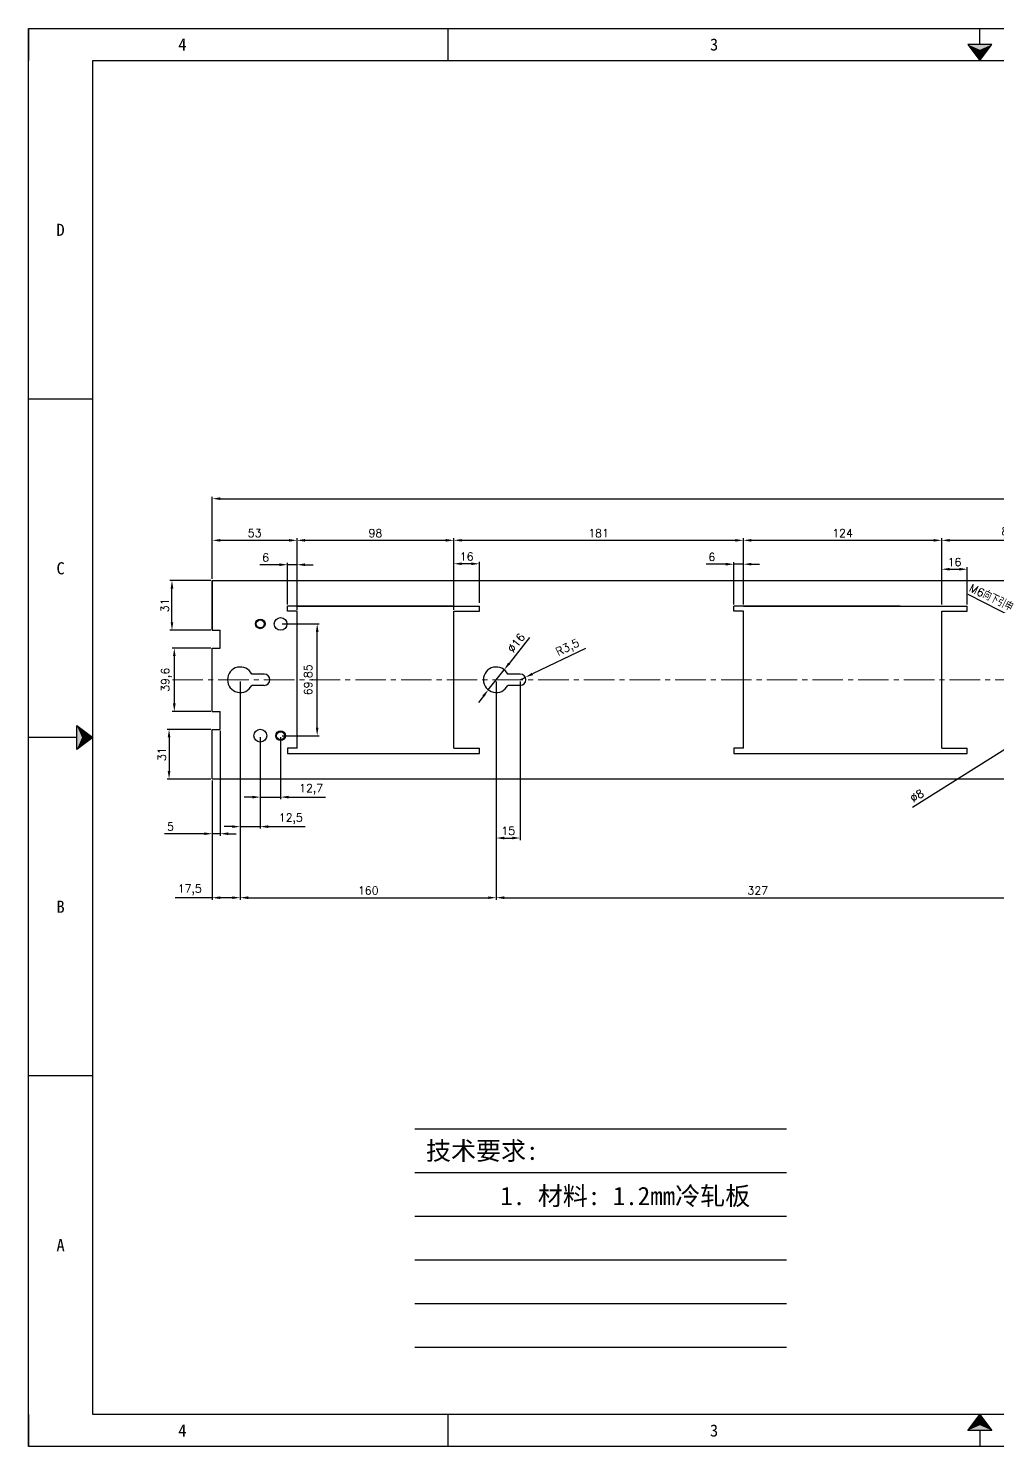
# Model space of a CAD drawing. Header units: millimetres. Extents: x -13830 to 10007, y -16942 to 55335.
# Drawn here: x -606 to 0, y 14537 to 15423 of the extents above; entities that cross this region are included whole.
import ezdxf
from ezdxf.enums import TextEntityAlignment as Align

# ---------------------------------------------------------------- set-up
doc = ezdxf.new("R2010")
doc.units = ezdxf.units.MM
doc.linetypes.add('CENTER2', pattern=[28.575, 19.05, -3.175, 3.175, -3.175])
doc.linetypes.add('DOT', pattern=[0.25, 0, -0.25])
doc.layers.add('cen', color=1, linetype='CENTER2', lineweight=9)
doc.layers.add('dim', color=2, linetype='Continuous', lineweight=9)
doc.layers.add('print', color=30, linetype='Continuous')
doc.styles.add('Dartop', font='')
doc.styles.add('HZ', font='')
doc.styles.get("Standard").update_dxf_attribs({"font": 'txt', "bigfont": 'gbcbig.shx'})
doc.styles.get('Dartop').set_extended_font_data('FangSong_GB2312')
doc.styles.get('HZ').set_extended_font_data('SimSun')
doc.dimstyles.new('small', dxfattribs={"dimtxt": 5, "dimasz": 5, "dimexe": 1.25, "dimexo": 1, "dimgap": 2, "dimtad": 1, "dimtxsty": 'Standard', "dimcen": 2.5, "dimadec": 0, "dimazin": 0, "dimtfac": 1, "dimtmove": 0, "dimatfit": 3, "dimfxl": 0, "dimarcsym": 0})

# ---------------------------------------------------------------- blocks, each defined once
blk = doc.blocks.new('*U5')
at = {"color": 254, "linetype": 'Continuous', "extrusion": (0, 0, -1)}
for points in [[(-17, 0.333), (-16.812, 0.25), (-17, 0.5)], [(-17, 0.333), (-17, 0.5), (-17.188, 0.25)], [(-17, 0.333), (-17.188, 0.25), (-16.812, 0.25)]]:
    blk.add_solid(points, dxfattribs=at)
blk = doc.blocks.new('*U6')
at = {"color": 254, "linetype": 'Continuous'}
for points in [[(17, 21.667), (17.188, 21.75), (16.812, 21.75)], [(17, 21.667), (16.812, 21.75), (17, 21.5)], [(17, 21.667), (17, 21.5), (17.188, 21.75)]]:
    blk.add_solid(points, dxfattribs=at)
blk = doc.blocks.new('*U3')
at = {"color": 254, "linetype": 'Continuous', "extrusion": (0, 0, -1)}
for points in [[(-0.833, 11), (-0.75, 10.812), (-0.75, 11.188)], [(-0.833, 11), (-0.75, 11.188), (-1, 11)], [(-0.833, 11), (-1, 11), (-0.75, 10.812)]]:
    blk.add_solid(points, dxfattribs=at)
blk = doc.blocks.new('*D40')
at = {"layer": 'Defpoints', "color": 0, "transparency": 16777216}
for p in [(548.67, 15129.34), (-491.33, 15078.15), (548.67, 15078.15)]:
    blk.add_point(p, dxfattribs=at)
at = {"layer": 'dim', "color": 0, "lineweight": -2, "transparency": 16777216}
for p, q in [((-491.33, 15079.15), (-491.33, 15130.59)), ((548.67, 15079.15), (548.67, 15130.59)), ((-486.33, 15129.34), (543.67, 15129.34))]:
    blk.add_line(p, q, dxfattribs=at)
at = {"layer": 'dim', "color": 0, "transparency": 16777216}
for points in [[(-486.33, 15130.18), (-486.33, 15128.51), (-491.33, 15129.34)], [(543.67, 15130.18), (543.67, 15128.51), (548.67, 15129.34)]]:
    blk.add_solid(points, dxfattribs=at)
at = {"layer": 'dim', "color": 0, "transparency": 16777216, "insert": (28.67, 15133.84), "char_height": 5, "attachment_point": 5}
blk.add_mtext('1040', dxfattribs=at)
blk = doc.blocks.new('*D45')
at = {"layer": 'Defpoints', "color": 0, "transparency": 16777216}
for p in [(-516.53, 15078.15), (-491.33, 15078.15), (-491.33, 15047.15)]:
    blk.add_point(p, dxfattribs=at)
at = {"layer": 'dim', "color": 0, "lineweight": -2, "transparency": 16777216}
for p, q in [((-492.33, 15078.15), (-517.78, 15078.15)), ((-516.53, 15052.15), (-516.53, 15073.15)), ((-492.33, 15047.15), (-517.78, 15047.15))]:
    blk.add_line(p, q, dxfattribs=at)
at = {"layer": 'dim', "color": 0, "transparency": 16777216}
for points in [[(-517.36, 15073.15), (-515.7, 15073.15), (-516.53, 15078.15)], [(-517.36, 15052.15), (-515.7, 15052.15), (-516.53, 15047.15)]]:
    blk.add_solid(points, dxfattribs=at)
at = {"layer": 'dim', "color": 0, "transparency": 16777216, "insert": (-521.03, 15062.65), "char_height": 5, "attachment_point": 5, "rotation": 90}
blk.add_mtext('31', dxfattribs=at)
blk = doc.blocks.new('*D46')
at = {"layer": 'Defpoints', "color": 0, "transparency": 16777216}
for p in [(-491.33, 15035.95), (-515.07, 14996.35), (-491.33, 14996.35)]:
    blk.add_point(p, dxfattribs=at)
at = {"layer": 'dim', "color": 0, "lineweight": -2, "transparency": 16777216}
for p, q in [((-492.33, 15035.95), (-516.32, 15035.95)), ((-515.07, 15030.95), (-515.07, 15001.35)), ((-492.33, 14996.35), (-516.32, 14996.35))]:
    blk.add_line(p, q, dxfattribs=at)
at = {"layer": 'dim', "color": 0, "transparency": 16777216}
for points in [[(-515.91, 15030.95), (-514.24, 15030.95), (-515.07, 15035.95)], [(-515.91, 15001.35), (-514.24, 15001.35), (-515.07, 14996.35)]]:
    blk.add_solid(points, dxfattribs=at)
at = {"layer": 'dim', "color": 0, "transparency": 16777216, "insert": (-519.99, 15016.15), "char_height": 5, "attachment_point": 5, "rotation": 90}
blk.add_mtext('39,6', dxfattribs=at)
blk = doc.blocks.new('*D47')
at = {"layer": 'Defpoints', "color": 0, "transparency": 16777216}
for p in [(-491.33, 14985.15), (-518.36, 14954.15), (-491.33, 14954.15)]:
    blk.add_point(p, dxfattribs=at)
at = {"layer": 'dim', "color": 0, "lineweight": -2, "transparency": 16777216}
for p, q in [((-492.33, 14985.15), (-519.61, 14985.15)), ((-518.36, 14980.15), (-518.36, 14959.15)), ((-492.33, 14954.15), (-519.61, 14954.15))]:
    blk.add_line(p, q, dxfattribs=at)
at = {"layer": 'dim', "color": 0, "transparency": 16777216}
for points in [[(-519.19, 14980.15), (-517.52, 14980.15), (-518.36, 14985.15)], [(-519.19, 14959.15), (-517.52, 14959.15), (-518.36, 14954.15)]]:
    blk.add_solid(points, dxfattribs=at)
at = {"layer": 'dim', "color": 0, "transparency": 16777216, "insert": (-522.86, 14969.65), "char_height": 5, "attachment_point": 5, "rotation": 90}
blk.add_mtext('31', dxfattribs=at)
blk = doc.blocks.new('*D48')
at = {"layer": 'Defpoints', "color": 0, "transparency": 16777216}
for p in [(-486.33, 14985.15), (-491.33, 14954.15), (-486.33, 14919.95)]:
    blk.add_point(p, dxfattribs=at)
at = {"layer": 'dim', "color": 0, "lineweight": -2, "transparency": 16777216}
for p, q in [((-486.33, 14984.15), (-486.33, 14918.7)), ((-491.33, 14953.15), (-491.33, 14918.7)), ((-496.33, 14919.95), (-521.16, 14919.95)), ((-486.33, 14919.95), (-491.33, 14919.95)), ((-481.33, 14919.95), (-476.33, 14919.95))]:
    blk.add_line(p, q, dxfattribs=at)
at = {"layer": 'dim', "color": 0, "transparency": 16777216}
for points in [[(-496.33, 14920.78), (-496.33, 14919.11), (-491.33, 14919.95)], [(-481.33, 14920.78), (-481.33, 14919.11), (-486.33, 14919.95)]]:
    blk.add_solid(points, dxfattribs=at)
at = {"layer": 'dim', "color": 0, "transparency": 16777216, "insert": (-517.49, 14924.45), "char_height": 5, "attachment_point": 5}
blk.add_mtext('5', dxfattribs=at)
blk = doc.blocks.new('*D50')
at = {"layer": 'Defpoints', "color": 0, "transparency": 16777216}
for p in [(-438.33, 15103.31), (-491.33, 15078.15), (-438.33, 15058.95)]:
    blk.add_point(p, dxfattribs=at)
at = {"layer": 'dim', "color": 0, "lineweight": -2, "transparency": 16777216}
for p, q in [((-491.33, 15079.15), (-491.33, 15104.56)), ((-486.33, 15103.31), (-443.33, 15103.31)), ((-438.33, 15059.95), (-438.33, 15104.56))]:
    blk.add_line(p, q, dxfattribs=at)
at = {"layer": 'dim', "color": 0, "transparency": 16777216}
for points in [[(-486.33, 15104.14), (-486.33, 15102.48), (-491.33, 15103.31)], [(-443.33, 15104.14), (-443.33, 15102.48), (-438.33, 15103.31)]]:
    blk.add_solid(points, dxfattribs=at)
at = {"layer": 'dim', "color": 0, "transparency": 16777216, "insert": (-464.83, 15107.81), "char_height": 5, "attachment_point": 5}
blk.add_mtext('53', dxfattribs=at)
blk = doc.blocks.new('*D51')
at = {"layer": 'Defpoints', "color": 0, "transparency": 16777216}
for p in [(-340.33, 15103.31), (-438.33, 15062.15), (-340.33, 15063.15)]:
    blk.add_point(p, dxfattribs=at)
at = {"layer": 'dim', "color": 0, "lineweight": -2, "transparency": 16777216}
for p, q in [((-438.33, 15063.15), (-438.33, 15104.56)), ((-433.33, 15103.31), (-345.33, 15103.31)), ((-340.33, 15064.15), (-340.33, 15104.56))]:
    blk.add_line(p, q, dxfattribs=at)
at = {"layer": 'dim', "color": 0, "transparency": 16777216}
for points in [[(-433.33, 15104.14), (-433.33, 15102.48), (-438.33, 15103.31)], [(-345.33, 15104.14), (-345.33, 15102.48), (-340.33, 15103.31)]]:
    blk.add_solid(points, dxfattribs=at)
at = {"layer": 'dim', "color": 0, "transparency": 16777216, "insert": (-389.33, 15107.81), "char_height": 5, "attachment_point": 5}
blk.add_mtext('98', dxfattribs=at)
blk = doc.blocks.new('*D52')
at = {"layer": 'Defpoints', "color": 0, "transparency": 16777216}
for p in [(-159.33, 15103.31), (-340.33, 15062.15), (-159.33, 15062.15)]:
    blk.add_point(p, dxfattribs=at)
at = {"layer": 'dim', "color": 0, "lineweight": -2, "transparency": 16777216}
for p, q in [((-340.33, 15063.15), (-340.33, 15104.56)), ((-335.33, 15103.31), (-164.33, 15103.31)), ((-159.33, 15063.15), (-159.33, 15104.56))]:
    blk.add_line(p, q, dxfattribs=at)
at = {"layer": 'dim', "color": 0, "transparency": 16777216}
for points in [[(-335.33, 15104.14), (-335.33, 15102.48), (-340.33, 15103.31)], [(-164.33, 15104.14), (-164.33, 15102.48), (-159.33, 15103.31)]]:
    blk.add_solid(points, dxfattribs=at)
at = {"layer": 'dim', "color": 0, "transparency": 16777216, "insert": (-249.83, 15107.81), "char_height": 5, "attachment_point": 5}
blk.add_mtext('181', dxfattribs=at)
blk = doc.blocks.new('*D53')
at = {"layer": 'Defpoints', "color": 0, "transparency": 16777216}
for p in [(-35.33, 15103.31), (-159.33, 15062.15), (-35.33, 15062.15)]:
    blk.add_point(p, dxfattribs=at)
at = {"layer": 'dim', "color": 0, "lineweight": -2, "transparency": 16777216}
for p, q in [((-159.33, 15063.15), (-159.33, 15104.56)), ((-154.33, 15103.31), (-40.33, 15103.31)), ((-35.33, 15063.15), (-35.33, 15104.56))]:
    blk.add_line(p, q, dxfattribs=at)
at = {"layer": 'dim', "color": 0, "transparency": 16777216}
for points in [[(-154.33, 15104.14), (-154.33, 15102.48), (-159.33, 15103.31)], [(-40.33, 15104.14), (-40.33, 15102.48), (-35.33, 15103.31)]]:
    blk.add_solid(points, dxfattribs=at)
at = {"layer": 'dim', "color": 0, "transparency": 16777216, "insert": (-97.33, 15107.81), "char_height": 5, "attachment_point": 5}
blk.add_mtext('124', dxfattribs=at)
blk = doc.blocks.new('*D54')
at = {"layer": 'Defpoints', "color": 0, "transparency": 16777216}
for p in [(54.17, 15103.31), (-35.33, 15062.15), (54.17, 15062.15)]:
    blk.add_point(p, dxfattribs=at)
at = {"layer": 'dim', "color": 0, "lineweight": -2, "transparency": 16777216}
for p, q in [((-35.33, 15063.15), (-35.33, 15104.56)), ((-30.33, 15103.31), (49.17, 15103.31)), ((54.17, 15063.15), (54.17, 15104.56))]:
    blk.add_line(p, q, dxfattribs=at)
at = {"layer": 'dim', "color": 0, "transparency": 16777216}
for points in [[(-30.33, 15104.14), (-30.33, 15102.48), (-35.33, 15103.31)], [(49.17, 15104.14), (49.17, 15102.48), (54.17, 15103.31)]]:
    blk.add_solid(points, dxfattribs=at)
at = {"layer": 'dim', "color": 0, "transparency": 16777216, "insert": (9.42, 15108.23), "char_height": 5, "attachment_point": 5}
blk.add_mtext('89,5', dxfattribs=at)
blk = doc.blocks.new('*D59')
at = {"layer": 'Defpoints', "color": 0, "transparency": 16777216}
for p in [(-473.83, 15016.15), (-491.33, 14954.15), (-491.33, 14879.97)]:
    blk.add_point(p, dxfattribs=at)
at = {"layer": 'dim', "color": 0, "lineweight": -2, "transparency": 16777216}
for p, q in [((-473.83, 15015.15), (-473.83, 14878.72)), ((-491.33, 14953.15), (-491.33, 14878.72)), ((-491.33, 14879.97), (-514.49, 14879.97)), ((-478.83, 14879.97), (-486.33, 14879.97))]:
    blk.add_line(p, q, dxfattribs=at)
at = {"layer": 'dim', "color": 0, "transparency": 16777216}
for points in [[(-486.33, 14880.8), (-486.33, 14879.14), (-491.33, 14879.97)], [(-478.83, 14880.8), (-478.83, 14879.14), (-473.83, 14879.97)]]:
    blk.add_solid(points, dxfattribs=at)
at = {"layer": 'dim', "color": 0, "transparency": 16777216, "insert": (-505.41, 14884.89), "char_height": 5, "attachment_point": 5}
blk.add_mtext('17,5', dxfattribs=at)
blk = doc.blocks.new('*D60')
at = {"layer": 'Defpoints', "color": 0, "transparency": 16777216}
for p in [(-473.83, 15016.15), (-313.83, 15016.15), (-313.83, 14879.97)]:
    blk.add_point(p, dxfattribs=at)
at = {"layer": 'dim', "color": 0, "lineweight": -2, "transparency": 16777216}
for p, q in [((-473.83, 15015.15), (-473.83, 14878.72)), ((-313.83, 15015.15), (-313.83, 14878.72)), ((-468.83, 14879.97), (-318.83, 14879.97))]:
    blk.add_line(p, q, dxfattribs=at)
at = {"layer": 'dim', "color": 0, "transparency": 16777216}
for points in [[(-468.83, 14880.8), (-468.83, 14879.14), (-473.83, 14879.97)], [(-318.83, 14880.8), (-318.83, 14879.14), (-313.83, 14879.97)]]:
    blk.add_solid(points, dxfattribs=at)
at = {"layer": 'dim', "color": 0, "transparency": 16777216, "insert": (-393.83, 14884.47), "char_height": 5, "attachment_point": 5}
blk.add_mtext('160', dxfattribs=at)
blk = doc.blocks.new('*D61')
at = {"layer": 'Defpoints', "color": 0, "transparency": 16777216}
for p in [(-313.83, 15016.15), (13.17, 15016.15), (13.17, 14879.97)]:
    blk.add_point(p, dxfattribs=at)
at = {"layer": 'dim', "color": 0, "lineweight": -2, "transparency": 16777216}
for p, q in [((-313.83, 15015.15), (-313.83, 14878.72)), ((13.17, 15015.15), (13.17, 14878.72)), ((-308.83, 14879.97), (8.17, 14879.97))]:
    blk.add_line(p, q, dxfattribs=at)
at = {"layer": 'dim', "color": 0, "transparency": 16777216}
for points in [[(-308.83, 14880.8), (-308.83, 14879.14), (-313.83, 14879.97)], [(8.17, 14880.8), (8.17, 14879.14), (13.17, 14879.97)]]:
    blk.add_solid(points, dxfattribs=at)
at = {"layer": 'dim', "color": 0, "transparency": 16777216, "insert": (-150.33, 14884.47), "char_height": 5, "attachment_point": 5}
blk.add_mtext('327', dxfattribs=at)
blk = doc.blocks.new('*D63')
at = {"layer": 'Defpoints', "color": 0, "transparency": 16777216}
for p in [(-473.83, 15015.15), (-461.33, 14981.23), (-461.33, 14924.38)]:
    blk.add_point(p, dxfattribs=at)
at = {"layer": 'dim', "color": 0, "lineweight": -2, "transparency": 16777216}
for p, q in [((-473.83, 15014.15), (-473.83, 14923.13)), ((-461.33, 14980.23), (-461.33, 14923.13)), ((-478.83, 14924.38), (-483.83, 14924.38)), ((-473.83, 14924.38), (-461.33, 14924.38)), ((-456.33, 14924.38), (-433.16, 14924.38))]:
    blk.add_line(p, q, dxfattribs=at)
at = {"layer": 'dim', "color": 0, "transparency": 16777216}
for points in [[(-478.83, 14925.21), (-478.83, 14923.55), (-473.83, 14924.38)], [(-456.33, 14925.21), (-456.33, 14923.55), (-461.33, 14924.38)]]:
    blk.add_solid(points, dxfattribs=at)
at = {"layer": 'dim', "color": 0, "transparency": 16777216, "insert": (-442.24, 14929.3), "char_height": 5, "attachment_point": 5}
blk.add_mtext('12,5', dxfattribs=at)
blk = doc.blocks.new('*D64')
at = {"layer": 'Defpoints', "color": 0, "transparency": 16777216}
for p in [(-461.33, 14981.23), (-448.63, 14981.23), (-448.63, 14942.84)]:
    blk.add_point(p, dxfattribs=at)
at = {"layer": 'dim', "color": 0, "lineweight": -2, "transparency": 16777216}
for p, q in [((-461.33, 14980.23), (-461.33, 14941.59)), ((-448.63, 14980.23), (-448.63, 14941.59)), ((-466.33, 14942.84), (-471.33, 14942.84)), ((-461.33, 14942.84), (-448.63, 14942.84)), ((-443.63, 14942.84), (-420.46, 14942.84))]:
    blk.add_line(p, q, dxfattribs=at)
at = {"layer": 'dim', "color": 0, "transparency": 16777216}
for points in [[(-466.33, 14943.67), (-466.33, 14942.01), (-461.33, 14942.84)], [(-443.63, 14943.67), (-443.63, 14942.01), (-448.63, 14942.84)]]:
    blk.add_solid(points, dxfattribs=at)
at = {"layer": 'dim', "color": 0, "transparency": 16777216, "insert": (-429.54, 14947.76), "char_height": 5, "attachment_point": 5}
blk.add_mtext('12,7', dxfattribs=at)
blk = doc.blocks.new('*D65')
at = {"layer": 'Defpoints', "color": 0, "transparency": 16777216}
for p in [(-448.63, 15051.08), (-425.75, 15051.08), (-448.63, 14981.23)]:
    blk.add_point(p, dxfattribs=at)
at = {"layer": 'dim', "color": 0, "lineweight": -2, "transparency": 16777216}
for p, q in [((-447.63, 15051.08), (-424.5, 15051.08)), ((-425.75, 14986.23), (-425.75, 15046.08)), ((-447.63, 14981.23), (-424.5, 14981.23))]:
    blk.add_line(p, q, dxfattribs=at)
at = {"layer": 'dim', "color": 0, "transparency": 16777216}
for points in [[(-426.58, 15046.08), (-424.92, 15046.08), (-425.75, 15051.08)], [(-426.58, 14986.23), (-424.92, 14986.23), (-425.75, 14981.23)]]:
    blk.add_solid(points, dxfattribs=at)
at = {"layer": 'dim', "color": 0, "transparency": 16777216, "insert": (-430.67, 15016.15), "char_height": 5, "attachment_point": 5, "rotation": 90}
blk.add_mtext('69,85', dxfattribs=at)
blk = doc.blocks.new('*D68')
at = {"layer": 'Defpoints', "color": 0, "transparency": 16777216}
for p in [(20.86, 14983.3), (14.08, 14979.05)]:
    blk.add_point(p, dxfattribs=at)
at = {"layer": 'dim', "color": 0, "lineweight": -2, "transparency": 16777216}
for p, q in [((25.09, 14985.96), (29.33, 14988.62)), ((20.86, 14983.3), (14.08, 14979.05)), ((-53.63, 14936.57), (9.85, 14976.39))]:
    blk.add_line(p, q, dxfattribs=at)
at = {"layer": 'dim', "color": 0, "transparency": 16777216}
for points in [[(24.65, 14986.67), (25.54, 14985.25), (20.86, 14983.3)], [(9.4, 14977.1), (10.29, 14975.69), (14.08, 14979.05)]]:
    blk.add_solid(points, dxfattribs=at)
at = {"layer": 'dim', "color": 0, "transparency": 16777216, "insert": (-50.8, 14943.66), "char_height": 5, "attachment_point": 5, "rotation": 32.1016}
blk.add_mtext('∅8', dxfattribs=at)
blk = doc.blocks.new('*D70')
at = {"layer": 'Defpoints', "color": 0, "transparency": 16777216}
for p in [(14.8, 15052.45), (20.15, 15049.74)]:
    blk.add_point(p, dxfattribs=at)
at = {"layer": 'dim', "color": 0, "lineweight": -2, "transparency": 16777216}
for p, q in [((-18.94, 15069.59), (10.34, 15054.72)), ((20.15, 15049.74), (14.8, 15052.45)), ((24.61, 15047.47), (29.06, 15045.21))]:
    blk.add_line(p, q, dxfattribs=at)
at = {"layer": 'dim', "color": 0, "transparency": 16777216}
for points in [[(10.72, 15055.46), (9.96, 15053.98), (14.8, 15052.45)], [(24.98, 15048.22), (24.23, 15046.73), (20.15, 15049.74)]]:
    blk.add_solid(points, dxfattribs=at)
at = {"layer": 'dim', "color": 0, "transparency": 16777216, "insert": (-4.43, 15067.42), "char_height": 5, "attachment_point": 5, "rotation": 333.07025}
blk.add_mtext('M6向下引申', dxfattribs=at)
blk = doc.blocks.new('*D89')
at = {"layer": 'Defpoints', "color": 0, "transparency": 16777216}
for p in [(-308.87, 15022.44), (-318.78, 15009.87)]:
    blk.add_point(p, dxfattribs=at)
at = {"layer": 'dim', "color": 0, "lineweight": -2, "transparency": 16777216}
for p, q in [((-292.99, 15042.59), (-305.78, 15026.36)), ((-318.78, 15009.87), (-308.87, 15022.44)), ((-321.87, 15005.94), (-324.97, 15002.02))]:
    blk.add_line(p, q, dxfattribs=at)
at = {"layer": 'dim', "color": 0, "transparency": 16777216}
for points in [[(-306.43, 15026.88), (-305.12, 15025.85), (-308.87, 15022.44)], [(-322.53, 15006.46), (-321.22, 15005.43), (-318.78, 15009.87)]]:
    blk.add_solid(points, dxfattribs=at)
at = {"layer": 'dim', "color": 0, "transparency": 16777216, "insert": (-301.37, 15039.23), "char_height": 5, "attachment_point": 5, "rotation": 51.75268}
blk.add_mtext('∅16', dxfattribs=at)
blk = doc.blocks.new('*D90')
at = {"layer": 'Defpoints', "color": 0, "transparency": 16777216}
for p in [(-298.83, 15016.15), (-295.67, 15017.66)]:
    blk.add_point(p, dxfattribs=at)
at = {"layer": 'dim', "color": 0, "lineweight": -2, "transparency": 16777216}
for p, q in [((-257.92, 15035.71), (-291.16, 15019.82)), ((-298.83, 15016.15), (-295.67, 15017.66))]:
    blk.add_line(p, q, dxfattribs=at)
at = {"layer": 'dim', "color": 0, "transparency": 16777216}
blk.add_solid([(-291.52, 15020.57), (-290.8, 15019.07), (-295.67, 15017.66)], dxfattribs=at)
at = {"layer": 'dim', "color": 0, "transparency": 16777216, "insert": (-268.98, 15035.87), "char_height": 5, "attachment_point": 5, "rotation": 25.54744}
blk.add_mtext('R3,5', dxfattribs=at)
blk = doc.blocks.new('*D91')
at = {"layer": 'Defpoints', "color": 0, "transparency": 16777216}
for p in [(-313.83, 15016.15), (-298.83, 15016.15), (-298.83, 14917.27)]:
    blk.add_point(p, dxfattribs=at)
at = {"layer": 'dim', "color": 0, "lineweight": -2, "transparency": 16777216}
for p, q in [((-313.83, 15015.15), (-313.83, 14916.02)), ((-298.83, 15015.15), (-298.83, 14916.02)), ((-308.83, 14917.27), (-303.83, 14917.27))]:
    blk.add_line(p, q, dxfattribs=at)
at = {"layer": 'dim', "color": 0, "transparency": 16777216}
for points in [[(-308.83, 14918.11), (-308.83, 14916.44), (-313.83, 14917.27)], [(-303.83, 14918.11), (-303.83, 14916.44), (-298.83, 14917.27)]]:
    blk.add_solid(points, dxfattribs=at)
at = {"layer": 'dim', "color": 0, "transparency": 16777216, "insert": (-306.33, 14921.77), "char_height": 5, "attachment_point": 5}
blk.add_mtext('15', dxfattribs=at)
blk = doc.blocks.new('*D166')
at = {"layer": 'Defpoints', "color": 0, "transparency": 16777216}
for p in [(-340.33, 15088.66), (-340.33, 15058.95), (-324.33, 15063.15)]:
    blk.add_point(p, dxfattribs=at)
at = {"layer": 'dim', "color": 0, "lineweight": -2, "transparency": 16777216}
for p, q in [((-340.33, 15059.95), (-340.33, 15089.91)), ((-329.33, 15088.66), (-335.33, 15088.66)), ((-324.33, 15064.15), (-324.33, 15089.91))]:
    blk.add_line(p, q, dxfattribs=at)
at = {"layer": 'dim', "color": 0, "transparency": 16777216}
for points in [[(-335.33, 15089.49), (-335.33, 15087.83), (-340.33, 15088.66)], [(-329.33, 15089.49), (-329.33, 15087.83), (-324.33, 15088.66)]]:
    blk.add_solid(points, dxfattribs=at)
at = {"layer": 'dim', "color": 0, "transparency": 16777216, "insert": (-332.33, 15093.16), "char_height": 5, "attachment_point": 5}
blk.add_mtext('16', dxfattribs=at)
blk = doc.blocks.new('*D167')
at = {"layer": 'Defpoints', "color": 0, "transparency": 16777216}
for p in [(-444.33, 15088.07), (-444.33, 15062.15), (-438.33, 15062.15)]:
    blk.add_point(p, dxfattribs=at)
at = {"layer": 'dim', "color": 0, "lineweight": -2, "transparency": 16777216}
for p, q in [((-449.33, 15088.07), (-461.66, 15088.07)), ((-444.33, 15063.15), (-444.33, 15089.32)), ((-438.33, 15088.07), (-444.33, 15088.07)), ((-438.33, 15063.15), (-438.33, 15089.32)), ((-433.33, 15088.07), (-428.33, 15088.07))]:
    blk.add_line(p, q, dxfattribs=at)
at = {"layer": 'dim', "color": 0, "transparency": 16777216}
for points in [[(-449.33, 15088.9), (-449.33, 15087.23), (-444.33, 15088.07)], [(-433.33, 15088.9), (-433.33, 15087.23), (-438.33, 15088.07)]]:
    blk.add_solid(points, dxfattribs=at)
at = {"layer": 'dim', "color": 0, "transparency": 16777216, "insert": (-457.99, 15092.57), "char_height": 5, "attachment_point": 5}
blk.add_mtext('6', dxfattribs=at)
blk = doc.blocks.new('*D168')
at = {"layer": 'Defpoints', "color": 0, "transparency": 16777216}
for p in [(-165.33, 15088.39), (-165.33, 15062.15), (-159.33, 15062.15)]:
    blk.add_point(p, dxfattribs=at)
at = {"layer": 'dim', "color": 0, "lineweight": -2, "transparency": 16777216}
for p, q in [((-170.33, 15088.39), (-182.66, 15088.39)), ((-165.33, 15063.15), (-165.33, 15089.64)), ((-159.33, 15088.39), (-165.33, 15088.39)), ((-159.33, 15063.15), (-159.33, 15089.64)), ((-154.33, 15088.39), (-149.33, 15088.39))]:
    blk.add_line(p, q, dxfattribs=at)
at = {"layer": 'dim', "color": 0, "transparency": 16777216}
for points in [[(-170.33, 15089.22), (-170.33, 15087.56), (-165.33, 15088.39)], [(-154.33, 15089.22), (-154.33, 15087.56), (-159.33, 15088.39)]]:
    blk.add_solid(points, dxfattribs=at)
at = {"layer": 'dim', "color": 0, "transparency": 16777216, "insert": (-178.99, 15092.89), "char_height": 5, "attachment_point": 5}
blk.add_mtext('6', dxfattribs=at)
blk = doc.blocks.new('*D169')
at = {"layer": 'Defpoints', "color": 0, "transparency": 16777216}
for p in [(-19.33, 15085.25), (-35.33, 15063.15), (-19.33, 15062.15)]:
    blk.add_point(p, dxfattribs=at)
at = {"layer": 'dim', "color": 0, "lineweight": -2, "transparency": 16777216}
for p, q in [((-35.33, 15064.15), (-35.33, 15086.5)), ((-19.33, 15063.15), (-19.33, 15086.5)), ((-30.33, 15085.25), (-24.33, 15085.25))]:
    blk.add_line(p, q, dxfattribs=at)
at = {"layer": 'dim', "color": 0, "transparency": 16777216}
for points in [[(-30.33, 15086.09), (-30.33, 15084.42), (-35.33, 15085.25)], [(-24.33, 15086.09), (-24.33, 15084.42), (-19.33, 15085.25)]]:
    blk.add_solid(points, dxfattribs=at)
at = {"layer": 'dim', "color": 0, "transparency": 16777216, "insert": (-27.33, 15089.75), "char_height": 5, "attachment_point": 5}
blk.add_mtext('16', dxfattribs=at)

msp = doc.modelspace()

# ---------------------------------------------------------------- linework, layer by layer
at = {"color": 0, "linetype": 'DOT'}
for p, q in [((-606.305, 15423.254), (653.281, 15423.254)), ((-606.305, 14557.061), (-606.305, 15403.11)), ((653.281, 14536.917), (-606.305, 14536.917))]:
    msp.add_line(p, q, dxfattribs=at)
at = {"color": 0}
for p, q in [((-606.305, 15423.254), (-606.305, 15403.11)), ((-343.848, 15403.11), (-343.848, 15423.254)), ((-11.472, 15413.182), (-11.472, 15423.254)), ((-566.017, 14557.061), (-566.017, 15403.11)), ((-566.017, 15403.11), (633.137, 15403.11)), ((-566.017, 15191.598), (-606.305, 15191.598)), ((-576.089, 14980.086), (-606.305, 14980.086)), ((-566.017, 14768.574), (-606.305, 14768.574)), ((-606.305, 14557.061), (-606.305, 14536.917)), ((633.137, 14557.061), (-566.017, 14557.061)), ((-343.848, 14536.917), (-343.848, 14557.061)), ((-11.472, 14546.989), (-11.472, 14536.917))]:
    msp.add_line(p, q, dxfattribs=at)
for p, q in [((-491.327, 15078.153), (548.673, 15078.153)), ((-491.327, 15078.153), (-491.327, 15047.153)), ((-491.327, 15047.153), (-491.327, 15078.153)), ((-444.327, 15058.953), (-444.327, 15062.153)), ((-340.327, 15062.153), (-444.327, 15062.153)), ((-438.327, 15058.953), (-444.327, 15058.953)), ((-438.327, 15062.153), (-324.327, 15062.153)), ((-438.327, 14973.353), (-438.327, 15058.953)), ((-340.327, 14973.353), (-340.327, 15058.953)), ((-340.327, 15058.953), (-324.327, 15058.953)), ((-324.327, 15058.953), (-324.327, 15062.153)), ((-165.327, 15058.953), (-165.327, 15062.153)), ((-61.327, 15062.153), (-165.327, 15062.153)), ((-159.327, 15058.953), (-165.327, 15058.953)), ((-159.327, 15062.153), (-19.327, 15062.153)), ((-159.327, 14973.353), (-159.327, 15058.953)), ((-35.327, 14973.353), (-35.327, 15058.953)), ((-35.327, 15058.953), (-19.327, 15058.953)), ((-19.327, 15058.953), (-19.327, 15062.153)), ((-491.327, 15047.153), (-486.327, 15047.153)), ((-486.327, 15035.953), (-486.327, 15047.153)), ((-491.327, 15035.953), (-486.327, 15035.953)), ((-491.327, 14996.353), (-491.327, 15035.953)), ((-458.827, 15019.653), (-466.633, 15019.653)), ((-298.827, 15019.653), (-306.633, 15019.653)), ((-458.827, 15012.653), (-466.633, 15012.653)), ((-298.827, 15012.653), (-306.633, 15012.653)), ((-491.327, 14996.353), (-486.327, 14996.353)), ((-486.327, 14985.153), (-486.327, 14996.353)), ((-491.327, 14954.153), (-491.327, 14985.153)), ((-491.327, 14985.153), (-486.327, 14985.153)), ((-444.327, 14973.353), (-444.327, 14970.153)), ((-438.327, 14973.353), (-444.327, 14973.353)), ((-340.327, 14973.353), (-324.327, 14973.353)), ((-324.327, 14970.153), (-324.327, 14973.353)), ((-165.327, 14973.353), (-165.327, 14970.153)), ((-159.327, 14973.353), (-165.327, 14973.353)), ((-35.327, 14973.353), (-19.327, 14973.353)), ((-19.327, 14970.153), (-19.327, 14973.353)), ((-444.327, 14970.153), (-324.327, 14970.153)), ((-165.327, 14970.153), (-45.327, 14970.153)), ((-159.327, 14970.153), (-19.327, 14970.153)), ((-491.327, 14954.153), (548.673, 14954.153))]:
    msp.add_line(p, q)
for points in [[(-11.472, 15403.11), (-3.918, 15413.182), (-19.026, 15413.182), (-11.472, 15403.11)], [(-566.017, 14980.086), (-576.089, 14972.532), (-576.089, 14987.64), (-566.017, 14980.086)], [(-11.472, 14557.061), (-3.918, 14546.989), (-19.026, 14546.989), (-11.472, 14557.061)]]:
    msp.add_lwpolyline(points, close=True, dxfattribs=at)
for centre, radius in [((-461.327, 15051.078), 3), ((-461.327, 15051.078), 2.5), ((-448.627, 15051.078), 4), ((-461.327, 14981.228), 4), ((-448.627, 14981.228), 3), ((-448.627, 14981.228), 2.5)]:
    msp.add_circle(centre, radius)
for centre, radius, start, end in [((-473.827, 15016.153), 8, 25.94448, 334.05552), ((-313.827, 15016.153), 8, 25.94448, 334.05552), ((-458.827, 15016.153), 3.5, 270, 90), ((-298.827, 15016.153), 3.5, 270, 90)]:
    msp.add_arc(centre, radius, start, end)
at = {"layer": 'cen'}
msp.add_line((-516.188, 15016.153), (576.388, 15016.153), dxfattribs=at)
at = {"layer": 'Defpoints'}
for p, q in [((-364.809, 14735.617), (-132.29, 14735.617)), ((-364.809, 14708.317), (-132.29, 14708.317)), ((-364.809, 14708.317), (-132.29, 14708.317)), ((-364.809, 14681.017), (-132.29, 14681.017)), ((-364.809, 14653.717), (-132.29, 14653.717)), ((-364.809, 14626.417), (-132.29, 14626.417)), ((-364.809, 14599.117), (-132.29, 14599.117))]:
    msp.add_line(p, q, dxfattribs=at)
at = {"layer": 'print'}
msp.add_lwpolyline([(-606.305, 15423.254), (673.425, 15423.254), (673.425, 14536.917), (-606.305, 14536.917)], close=True, dxfattribs=at)

# ---------------------------------------------------------------- block references
at = {"color": 0, "linetype": 'Continuous', "xscale": 40.28805309813855, "yscale": 40.28805309813855, "zscale": 40.28805309813855}
for name, p in [('*U6', (-696.369, 14536.917)), ('*U3', (-606.305, 14536.917)), ('*U5', (-696.369, 14536.917))]:
    msp.add_blockref(name, p, dxfattribs=at)

# ---------------------------------------------------------------- texts
at = {"color": 0, "style": 'Dartop'}
for s, p in [('4', (-510.036, 15413.182)), ('3', (-177.66, 15413.182)), ('D', (-586.161, 15297.354)), ('C', (-586.161, 15085.842)), ('B', (-586.161, 14874.33)), ('A', (-586.161, 14662.817)), ('4', (-510.036, 14546.989)), ('3', (-177.66, 14546.989))]:
    msp.add_text(s, height=7.554, dxfattribs=at).set_placement(p, align=Align.MIDDLE_CENTER)
at = {"style": 'HZ'}
for s, p in [('技术要求:', (-322.582, 14721.839)), ('     1. 材料: 1.2mm冷轧板', (-252.648, 14693.596))]:
    msp.add_text(s, height=11.466, dxfattribs=at).set_placement(p, align=Align.MIDDLE_CENTER)

# ---------------------------------------------------------------- dimensions: what is measured, and where the dimension line sits
at = {"layer": 'dim'}
for base, p1, p2, picture, middle in [((548.673, 15129.342), (-491.327, 15078.153), (548.673, 15078.153), '*D40', (28.673, 15133.842)), ((-438.327, 15103.31), (-491.327, 15078.153), (-438.327, 15058.953), '*D50', (-464.827, 15107.81)), ((-340.327, 15103.31), (-438.327, 15062.153), (-340.327, 15063.153), '*D51', (-389.327, 15107.81)), ((-159.327, 15103.31), (-340.327, 15062.153), (-159.327, 15062.153), '*D52', (-249.827, 15107.81)), ((-35.327, 15103.31), (-159.327, 15062.153), (-35.327, 15062.153), '*D53', (-97.327, 15107.81)), ((54.173, 15103.31), (-35.327, 15062.153), (54.173, 15062.153), '*D54', (9.423, 15108.226)), ((-444.327, 15088.068), (-438.327, 15062.153), (-444.327, 15062.153), '*D167', (-457.994, 15092.568)), ((-165.327, 15088.39), (-159.327, 15062.153), (-165.327, 15062.153), '*D168', (-178.994, 15092.89)), ((-19.327, 15085.254), (-35.327, 15063.153), (-19.327, 15062.153), '*D169', (-27.327, 15089.754)), ((-491.327, 14879.969), (-473.827, 15016.153), (-491.327, 14954.153), '*D59', (-505.41, 14884.886)), ((-461.327, 14924.379), (-473.827, 15015.153), (-461.327, 14981.228), '*D63', (-442.244, 14929.295)), ((-313.827, 14879.969), (-473.827, 15016.153), (-313.827, 15016.153), '*D60', (-393.827, 14884.469)), ((13.173, 14879.969), (-313.827, 15016.153), (13.173, 15016.153), '*D61', (-150.327, 14884.469)), ((-298.827, 14917.273), (-313.827, 15016.153), (-298.827, 15016.153), '*D91', (-306.327, 14921.773)), ((-448.627, 14942.84), (-461.327, 14981.228), (-448.627, 14981.228), '*D64', (-429.544, 14947.757))]:
    dim = msp.add_linear_dim(base=base, p1=p1, p2=p2, dimstyle='small', override={"dimpost": '\\X'}, dxfattribs=at)
    dim.commit()
    dim.dimension.update_dxf_attribs({"geometry": picture, "text_midpoint": middle})
for base, p1, p2, picture, middle in [((-340.327, 15088.66), (-324.327, 15063.153), (-340.327, 15058.953), '*D166', (-332.327, 15088.66)), ((-486.327, 14919.947), (-491.327, 14954.153), (-486.327, 14985.153), '*D48', (-517.494, 14919.947))]:
    dim = msp.add_linear_dim(base=base, p1=p1, p2=p2, dimstyle='small', override={"dimpost": '\\X'}, dxfattribs=at)
    dim.commit()
    dim.dimension.update_dxf_attribs({"geometry": picture, "text_midpoint": middle, "dimtype": 160})
for base, p1, p2, picture, middle in [((-516.53, 15078.153), (-491.327, 15047.153), (-491.327, 15078.153), '*D45', (-521.03, 15062.653)), ((-425.751, 15051.078), (-448.627, 14981.228), (-448.627, 15051.078), '*D65', (-430.667, 15016.153)), ((-515.074, 14996.353), (-491.327, 15035.953), (-491.327, 14996.353), '*D46', (-519.99, 15016.153)), ((-518.358, 14954.153), (-491.327, 14985.153), (-491.327, 14954.153), '*D47', (-522.858, 14969.653))]:
    dim = msp.add_linear_dim(base=base, p1=p1, p2=p2, angle=90, dimstyle='small', override={"dimpost": '\\X'}, dxfattribs=at)
    dim.commit()
    dim.dimension.update_dxf_attribs({"geometry": picture, "text_midpoint": middle})
dim = msp.add_diameter_dim_2p(p1=(20.147, 15049.737), p2=(14.798, 15052.454), text='M6向下引申', dimstyle='small', override={"dimpost": '\\X'}, dxfattribs=at)
dim.commit()
dim.dimension.update_dxf_attribs({"geometry": '*D70', "text_midpoint": (-4.429, 15067.423)})
dim = msp.add_diameter_dim_2p(p1=(-318.779, 15009.87), p2=(-308.875, 15022.436), dimstyle='small', override={"dimpost": '\\X'}, dxfattribs=at)
dim.commit()
dim.dimension.update_dxf_attribs({"geometry": '*D89', "text_midpoint": (-301.369, 15039.227)})
dim = msp.add_radius_dim(center=(-298.827, 15016.153), mpoint=(-295.669, 15017.662), dimstyle='small', override={"dimpost": '\\X'}, dxfattribs=at)
dim.commit()
dim.dimension.update_dxf_attribs({"geometry": '*D90', "text_midpoint": (-266.863, 15031.432), "dimtype": 164})
dim = msp.add_diameter_dim_2p(p1=(20.859, 14983.303), p2=(14.082, 14979.052), dimstyle='small', override={"dimpost": '\\X'}, dxfattribs=at)
dim.commit()
dim.dimension.update_dxf_attribs({"geometry": '*D68', "text_midpoint": (-48.405, 14939.852), "dimtype": 163})

doc.saveas('drawing.dxf')
